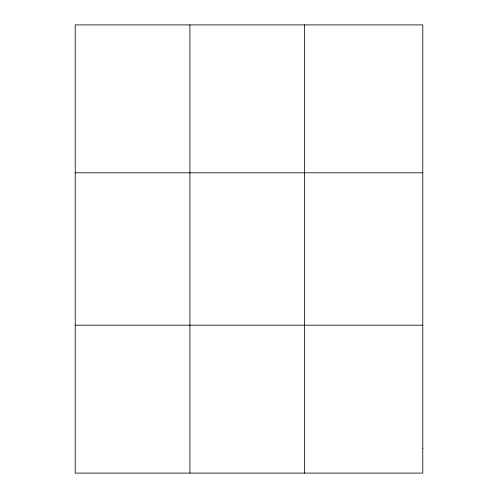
<?xml version="1.0" encoding="UTF-8"?>
<svg xmlns="http://www.w3.org/2000/svg" width="498" height="498" viewBox="0 0 498 498"><rect width="100%" height="100%" fill="white"/><g stroke="black" fill="none" stroke-linecap="round" stroke-linejoin="round"><path stroke-width="0.75" d="M189.912 473.1L189.912 24.9M304.608 473.1L304.608 24.9M75.217 172.806L422.783 172.806M75.217 325.194L422.783 325.194M422.783 448.449L422.783 473.1L75.217 473.1L75.217 24.9L422.783 24.9L422.783 448.449"/></g></svg>
